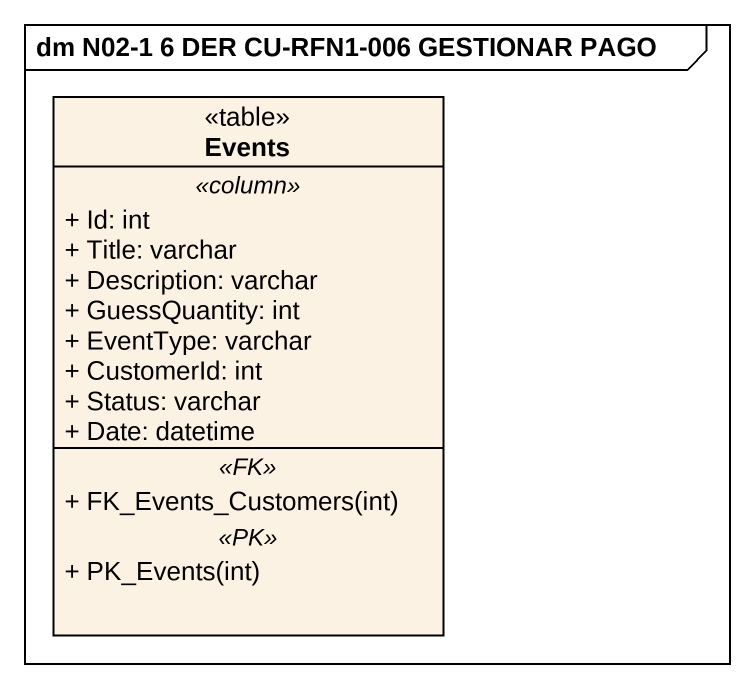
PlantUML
@startuml
mainframe dm N02-1 6 DER CU-RFN1-006 GESTIONAR PAGO
hide circle
hide empty members
skinparam classAttributeIconSize 0
class Events <<table>> {
  .. <<column>> ..
  + Id: int
  + Title: varchar
  + Description: varchar
  + GuessQuantity: int
  + EventType: varchar
  + CustomerId: int
  + Status: varchar
  + Date: datetime
  .. <<FK>> ..
  + FK_Events_Customers(int)
  .. <<PK>> ..
  + PK_Events(int)
}
@enduml
